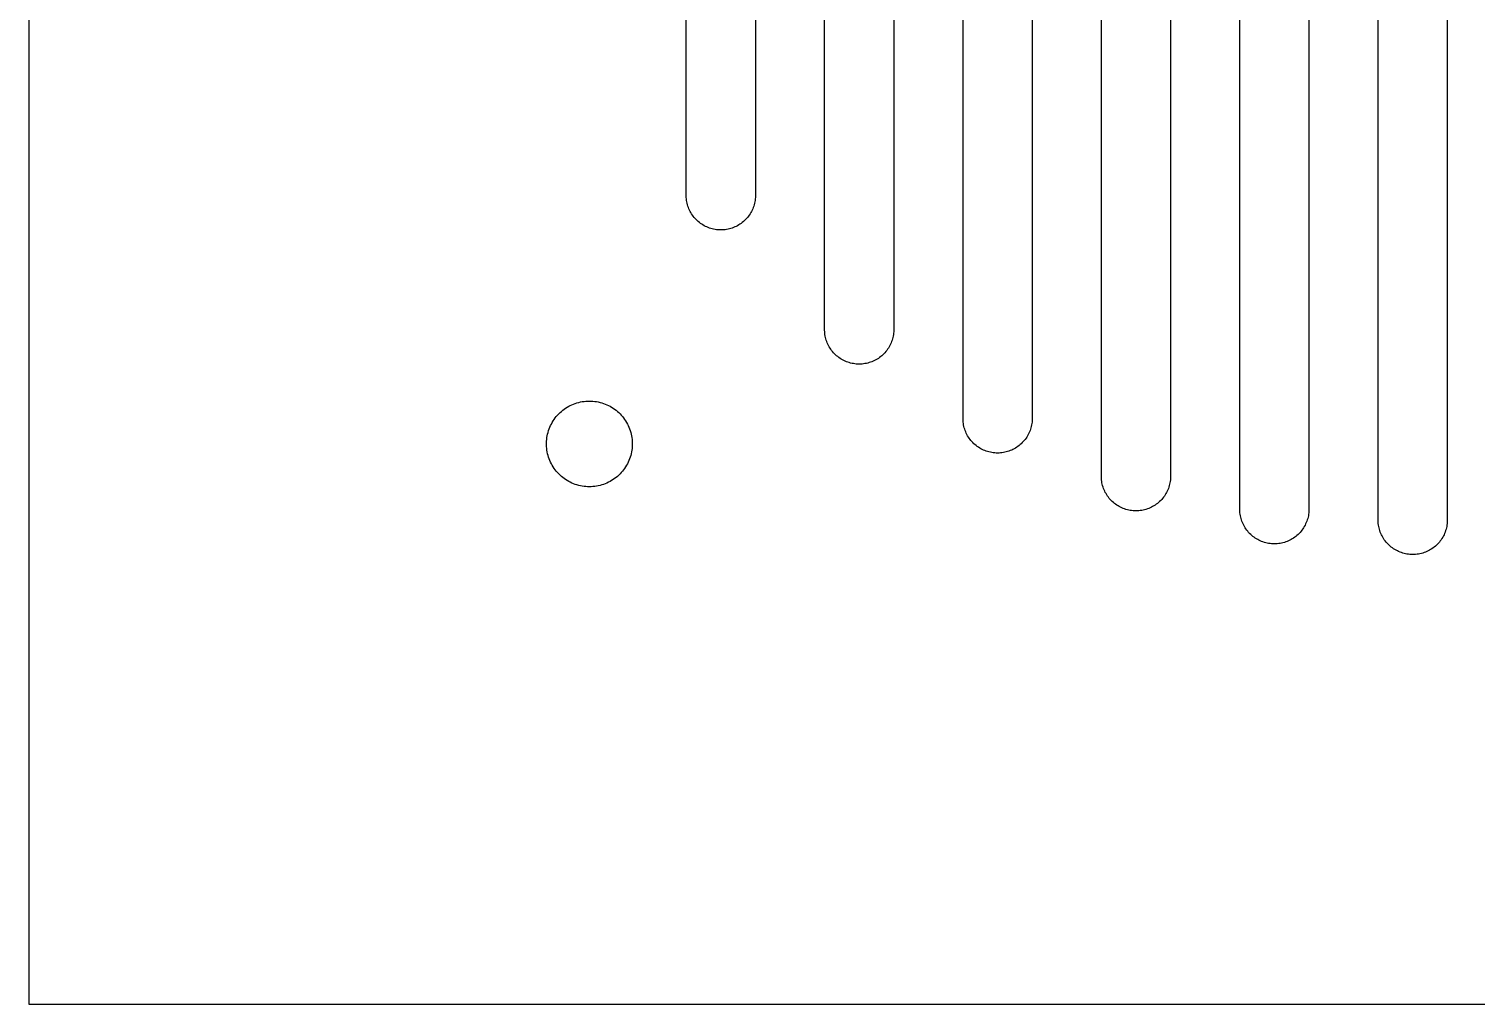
# Model space of a CAD drawing. Header units: metres. Extents: x -110 to 100, y -93 to 100.
# Drawn here: x -110 to -57.7, y 0 to 35.2 of the extents above; entities that cross this region are included whole.
import ezdxf

# ---------------------------------------------------------------- set-up
doc = ezdxf.new("R2010")
doc.units = ezdxf.units.M

msp = doc.modelspace()

# ---------------------------------------------------------------- linework, layer by layer
for p, q in [((-110, 100), (-110, 0)), ((-66.25, 17.8869), (-66.25, 82.1131)), ((-63.75, 82.1131), (-63.75, 17.8869)), ((-61.25, 17.5), (-61.25, 82.5)), ((-58.75, 82.5), (-58.75, 17.5)), ((-71.25, 19.0767), (-71.25, 80.9233)), ((-68.75, 80.9233), (-68.75, 19.0767)), ((-76.25, 21.1686), (-76.25, 78.8314)), ((-73.75, 78.8314), (-73.75, 21.1686)), ((-81.25, 24.3826), (-81.25, 75.6174)), ((-78.75, 75.6174), (-78.75, 24.3826)), ((-86.25, 29.2334), (-86.25, 70.7666)), ((-83.75, 70.7666), (-83.75, 29.2334)), ((-86.2497, 29.2334), (-86.25, 29.2334)), ((-86.2497, 29.2073), (-86.2497, 29.2334)), ((-86.2475, 29.155), (-86.2497, 29.2073)), ((-86.2431, 29.1028), (-86.2475, 29.155)), ((-86.2366, 29.0508), (-86.2431, 29.1028)), ((-86.2278, 28.9992), (-86.2366, 29.0508)), ((-86.217, 28.948), (-86.2278, 28.9992)), ((-86.2039, 28.8973), (-86.217, 28.948)), ((-86.1888, 28.8472), (-86.2039, 28.8973)), ((-86.1716, 28.7977), (-86.1888, 28.8472)), ((-86.1523, 28.7491), (-86.1716, 28.7977)), ((-83.8284, 28.7977), (-83.8477, 28.7491)), ((-83.8112, 28.8472), (-83.8284, 28.7977)), ((-83.7961, 28.8973), (-83.8112, 28.8472)), ((-83.783, 28.948), (-83.7961, 28.8973)), ((-83.7722, 28.9992), (-83.783, 28.948)), ((-83.7634, 29.0508), (-83.7722, 28.9992)), ((-83.7569, 29.1028), (-83.7634, 29.0508)), ((-83.7525, 29.155), (-83.7569, 29.1028)), ((-83.7503, 29.2073), (-83.7525, 29.155)), ((-83.75, 29.2334), (-83.7503, 29.2334)), ((-83.7503, 29.2334), (-83.7503, 29.2073)), ((-86.131, 28.7012), (-86.1523, 28.7491)), ((-86.1077, 28.6543), (-86.131, 28.7012)), ((-86.0825, 28.6084), (-86.1077, 28.6543)), ((-86.0554, 28.5637), (-86.0825, 28.6084)), ((-86.0264, 28.5201), (-86.0554, 28.5637)), ((-85.9957, 28.4777), (-86.0264, 28.5201)), ((-85.9631, 28.4367), (-85.9957, 28.4777)), ((-85.9289, 28.397), (-85.9631, 28.4367)), ((-85.8931, 28.3589), (-85.9289, 28.397)), ((-85.8557, 28.3222), (-85.8931, 28.3589)), ((-85.8168, 28.2872), (-85.8557, 28.3222)), ((-85.7764, 28.2538), (-85.8168, 28.2872)), ((-85.7347, 28.2222), (-85.7764, 28.2538)), ((-84.2236, 28.2538), (-84.2653, 28.2222)), ((-84.1832, 28.2872), (-84.2236, 28.2538)), ((-84.1443, 28.3222), (-84.1832, 28.2872)), ((-84.1069, 28.3589), (-84.1443, 28.3222)), ((-84.0711, 28.397), (-84.1069, 28.3589)), ((-84.0369, 28.4367), (-84.0711, 28.397)), ((-84.0043, 28.4777), (-84.0369, 28.4367)), ((-83.9736, 28.5201), (-84.0043, 28.4777)), ((-83.9446, 28.5637), (-83.9736, 28.5201)), ((-83.9175, 28.6084), (-83.9446, 28.5637)), ((-83.8923, 28.6543), (-83.9175, 28.6084)), ((-83.869, 28.7012), (-83.8923, 28.6543)), ((-83.8477, 28.7491), (-83.869, 28.7012)), ((-85.6917, 28.1923), (-85.7347, 28.2222)), ((-85.6475, 28.1642), (-85.6917, 28.1923)), ((-85.6022, 28.1381), (-85.6475, 28.1642)), ((-85.5558, 28.1138), (-85.6022, 28.1381)), ((-85.5084, 28.0915), (-85.5558, 28.1138)), ((-85.4601, 28.0712), (-85.5084, 28.0915)), ((-85.4111, 28.053), (-85.4601, 28.0712)), ((-85.3613, 28.0368), (-85.4111, 28.053)), ((-85.3109, 28.0227), (-85.3613, 28.0368)), ((-85.2599, 28.0108), (-85.3109, 28.0227)), ((-85.2085, 28.0009), (-85.2599, 28.0108)), ((-85.1567, 27.9933), (-85.2085, 28.0009)), ((-85.1046, 27.9878), (-85.1567, 27.9933)), ((-85.0523, 27.9845), (-85.1046, 27.9878)), ((-85, 27.9834), (-85.0523, 27.9845)), ((-84.9477, 27.9845), (-85, 27.9834)), ((-84.8954, 27.9878), (-84.9477, 27.9845)), ((-84.8433, 27.9933), (-84.8954, 27.9878)), ((-84.7915, 28.0009), (-84.8433, 27.9933)), ((-84.7401, 28.0108), (-84.7915, 28.0009)), ((-84.6891, 28.0227), (-84.7401, 28.0108)), ((-84.6387, 28.0368), (-84.6891, 28.0227)), ((-84.5889, 28.053), (-84.6387, 28.0368)), ((-84.5399, 28.0712), (-84.5889, 28.053)), ((-84.4916, 28.0915), (-84.5399, 28.0712)), ((-84.4442, 28.1138), (-84.4916, 28.0915)), ((-84.3978, 28.1381), (-84.4442, 28.1138)), ((-84.3525, 28.1642), (-84.3978, 28.1381)), ((-84.3083, 28.1923), (-84.3525, 28.1642)), ((-84.2653, 28.2222), (-84.3083, 28.1923)), ((-81.2497, 24.3826), (-81.25, 24.3826)), ((-81.2497, 24.3564), (-81.2497, 24.3826)), ((-81.2475, 24.3041), (-81.2497, 24.3564)), ((-81.2431, 24.252), (-81.2475, 24.3041)), ((-81.2366, 24.2), (-81.2431, 24.252)), ((-81.2278, 24.1484), (-81.2366, 24.2)), ((-81.217, 24.0972), (-81.2278, 24.1484)), ((-81.2039, 24.0465), (-81.217, 24.0972)), ((-78.783, 24.0972), (-78.7961, 24.0465)), ((-78.7722, 24.1484), (-78.783, 24.0972)), ((-78.7634, 24.2), (-78.7722, 24.1484)), ((-78.7569, 24.252), (-78.7634, 24.2)), ((-78.7525, 24.3041), (-78.7569, 24.252)), ((-78.7503, 24.3564), (-78.7525, 24.3041)), ((-78.75, 24.3826), (-78.7503, 24.3826)), ((-78.7503, 24.3826), (-78.7503, 24.3564)), ((-81.1888, 23.9964), (-81.2039, 24.0465)), ((-81.1716, 23.9469), (-81.1888, 23.9964)), ((-81.1523, 23.8982), (-81.1716, 23.9469)), ((-81.131, 23.8504), (-81.1523, 23.8982)), ((-81.1077, 23.8035), (-81.131, 23.8504)), ((-81.0825, 23.7576), (-81.1077, 23.8035)), ((-81.0554, 23.7128), (-81.0825, 23.7576)), ((-81.0264, 23.6692), (-81.0554, 23.7128)), ((-80.9957, 23.6269), (-81.0264, 23.6692)), ((-80.9631, 23.5858), (-80.9957, 23.6269)), ((-80.9289, 23.5462), (-80.9631, 23.5858)), ((-80.8931, 23.5081), (-80.9289, 23.5462)), ((-79.0711, 23.5462), (-79.1069, 23.5081)), ((-79.0369, 23.5858), (-79.0711, 23.5462)), ((-79.0043, 23.6269), (-79.0369, 23.5858)), ((-78.9736, 23.6692), (-79.0043, 23.6269)), ((-78.9446, 23.7128), (-78.9736, 23.6692)), ((-78.9175, 23.7576), (-78.9446, 23.7128)), ((-78.8923, 23.8035), (-78.9175, 23.7576)), ((-78.869, 23.8504), (-78.8923, 23.8035)), ((-78.8477, 23.8982), (-78.869, 23.8504)), ((-78.8284, 23.9469), (-78.8477, 23.8982)), ((-78.8112, 23.9964), (-78.8284, 23.9469)), ((-78.7961, 24.0465), (-78.8112, 23.9964)), ((-80.8557, 23.4714), (-80.8931, 23.5081)), ((-80.8168, 23.4364), (-80.8557, 23.4714)), ((-80.7764, 23.403), (-80.8168, 23.4364)), ((-80.7347, 23.3714), (-80.7764, 23.403)), ((-80.6917, 23.3415), (-80.7347, 23.3714)), ((-80.6475, 23.3134), (-80.6917, 23.3415)), ((-80.6022, 23.2872), (-80.6475, 23.3134)), ((-80.5558, 23.263), (-80.6022, 23.2872)), ((-80.5084, 23.2407), (-80.5558, 23.263)), ((-80.4601, 23.2204), (-80.5084, 23.2407)), ((-80.4111, 23.2022), (-80.4601, 23.2204)), ((-80.3613, 23.186), (-80.4111, 23.2022)), ((-80.3109, 23.1719), (-80.3613, 23.186)), ((-80.2599, 23.1599), (-80.3109, 23.1719)), ((-80.2085, 23.1501), (-80.2599, 23.1599)), ((-80.1567, 23.1425), (-80.2085, 23.1501)), ((-80.1046, 23.137), (-80.1567, 23.1425)), ((-80.0523, 23.1337), (-80.1046, 23.137)), ((-80, 23.1326), (-80.0523, 23.1337)), ((-79.9477, 23.1337), (-80, 23.1326)), ((-79.8954, 23.137), (-79.9477, 23.1337)), ((-79.8433, 23.1425), (-79.8954, 23.137)), ((-79.7915, 23.1501), (-79.8433, 23.1425)), ((-79.7401, 23.1599), (-79.7915, 23.1501)), ((-79.6891, 23.1719), (-79.7401, 23.1599)), ((-79.6387, 23.186), (-79.6891, 23.1719)), ((-79.5889, 23.2022), (-79.6387, 23.186)), ((-79.5399, 23.2204), (-79.5889, 23.2022)), ((-79.4916, 23.2407), (-79.5399, 23.2204)), ((-79.4442, 23.263), (-79.4916, 23.2407)), ((-79.3978, 23.2872), (-79.4442, 23.263)), ((-79.3525, 23.3134), (-79.3978, 23.2872)), ((-79.3083, 23.3415), (-79.3525, 23.3134)), ((-79.2653, 23.3714), (-79.3083, 23.3415)), ((-79.2236, 23.403), (-79.2653, 23.3714)), ((-79.1832, 23.4364), (-79.2236, 23.403)), ((-79.1443, 23.4714), (-79.1832, 23.4364)), ((-79.1069, 23.5081), (-79.1443, 23.4714)), ((-90.7628, 21.4234), (-90.7128, 21.4647)), ((-90.7128, 21.4647), (-90.6611, 21.504)), ((-90.6611, 21.504), (-90.6077, 21.541)), ((-90.6077, 21.541), (-90.5529, 21.5758)), ((-90.5529, 21.5758), (-90.4967, 21.6083)), ((-90.4967, 21.6083), (-90.4392, 21.6384)), ((-90.4392, 21.6384), (-90.3804, 21.666)), ((-90.3804, 21.666), (-90.3206, 21.6912)), ((-90.3206, 21.6912), (-90.2597, 21.7138)), ((-90.2597, 21.7138), (-90.198, 21.7339)), ((-90.198, 21.7339), (-90.1355, 21.7513)), ((-90.1355, 21.7513), (-90.0723, 21.7661)), ((-90.0723, 21.7661), (-90.0085, 21.7783)), ((-90.0085, 21.7783), (-89.9443, 21.7878)), ((-89.9443, 21.7878), (-89.8797, 21.7946)), ((-89.8797, 21.7946), (-89.8149, 21.7986)), ((-89.8149, 21.7986), (-89.75, 21.8)), ((-89.75, 21.8), (-89.6851, 21.7986)), ((-89.6851, 21.7986), (-89.6203, 21.7946)), ((-89.6203, 21.7946), (-89.5557, 21.7878)), ((-89.5557, 21.7878), (-89.4915, 21.7783)), ((-89.4915, 21.7783), (-89.4277, 21.7661)), ((-89.4277, 21.7661), (-89.3645, 21.7513)), ((-89.3645, 21.7513), (-89.302, 21.7339)), ((-89.302, 21.7339), (-89.2402, 21.7138)), ((-89.2402, 21.7138), (-89.1794, 21.6912)), ((-89.1794, 21.6912), (-89.1196, 21.666)), ((-89.1196, 21.666), (-89.0608, 21.6384)), ((-89.0608, 21.6384), (-89.0033, 21.6083)), ((-89.0033, 21.6083), (-88.9471, 21.5758)), ((-88.9471, 21.5758), (-88.8922, 21.541)), ((-88.8922, 21.541), (-88.8389, 21.504)), ((-88.8389, 21.504), (-88.7872, 21.4647)), ((-88.7872, 21.4647), (-88.7372, 21.4234)), ((-91.1525, 20.91), (-91.1236, 20.9681)), ((-91.1236, 20.9681), (-91.0923, 21.025)), ((-91.0923, 21.025), (-91.0587, 21.0805)), ((-91.0587, 21.0805), (-91.0228, 21.1346)), ((-91.0228, 21.1346), (-90.9846, 21.1871)), ((-90.9846, 21.1871), (-90.9443, 21.238)), ((-90.9443, 21.238), (-90.9019, 21.2872)), ((-90.9019, 21.2872), (-90.8574, 21.3345)), ((-90.8574, 21.3345), (-90.811, 21.3799)), ((-90.811, 21.3799), (-90.7628, 21.4234)), ((-88.7372, 21.4234), (-88.6889, 21.3799)), ((-88.6889, 21.3799), (-88.6426, 21.3345)), ((-88.6426, 21.3345), (-88.5981, 21.2872)), ((-88.5981, 21.2872), (-88.5557, 21.238)), ((-88.5557, 21.238), (-88.5154, 21.1871)), ((-88.5154, 21.1871), (-88.4772, 21.1346)), ((-88.4772, 21.1346), (-88.4413, 21.0805)), ((-88.4413, 21.0805), (-88.4077, 21.025)), ((-88.4077, 21.025), (-88.3764, 20.9681)), ((-88.3764, 20.9681), (-88.3475, 20.91)), ((-76.2497, 21.1686), (-76.25, 21.1686)), ((-76.2497, 21.1424), (-76.2497, 21.1686)), ((-76.2475, 21.0901), (-76.2497, 21.1424)), ((-76.2431, 21.0379), (-76.2475, 21.0901)), ((-76.2366, 20.986), (-76.2431, 21.0379)), ((-76.2278, 20.9344), (-76.2366, 20.986)), ((-76.217, 20.8832), (-76.2278, 20.9344)), ((-73.7722, 20.9344), (-73.783, 20.8832)), ((-73.7634, 20.986), (-73.7722, 20.9344)), ((-73.7569, 21.0379), (-73.7634, 20.986)), ((-73.7525, 21.0901), (-73.7569, 21.0379)), ((-73.7503, 21.1424), (-73.7525, 21.0901)), ((-73.75, 21.1686), (-73.7503, 21.1686)), ((-73.7503, 21.1686), (-73.7503, 21.1424)), ((-91.2969, 20.3473), (-91.2915, 20.412)), ((-91.2915, 20.412), (-91.2834, 20.4764)), ((-91.2834, 20.4764), (-91.2725, 20.5405)), ((-91.2725, 20.5405), (-91.259, 20.604)), ((-91.259, 20.604), (-91.2429, 20.6668)), ((-91.2429, 20.6668), (-91.2241, 20.729)), ((-91.2241, 20.729), (-91.2028, 20.7903)), ((-91.2028, 20.7903), (-91.1789, 20.8507)), ((-91.1789, 20.8507), (-91.1525, 20.91)), ((-88.3475, 20.91), (-88.3211, 20.8507)), ((-88.3211, 20.8507), (-88.2972, 20.7903)), ((-88.2972, 20.7903), (-88.2758, 20.729)), ((-88.2758, 20.729), (-88.2571, 20.6668)), ((-88.2571, 20.6668), (-88.241, 20.604)), ((-88.241, 20.604), (-88.2274, 20.5405)), ((-88.2274, 20.5405), (-88.2166, 20.4764)), ((-88.2166, 20.4764), (-88.2085, 20.412)), ((-88.2085, 20.412), (-88.203, 20.3473)), ((-76.2039, 20.8325), (-76.217, 20.8832)), ((-76.1888, 20.7823), (-76.2039, 20.8325)), ((-76.1716, 20.7329), (-76.1888, 20.7823)), ((-76.1523, 20.6842), (-76.1716, 20.7329)), ((-76.131, 20.6364), (-76.1523, 20.6842)), ((-76.1077, 20.5895), (-76.131, 20.6364)), ((-76.0825, 20.5436), (-76.1077, 20.5895)), ((-76.0554, 20.4988), (-76.0825, 20.5436)), ((-76.0264, 20.4552), (-76.0554, 20.4988)), ((-75.9957, 20.4129), (-76.0264, 20.4552)), ((-75.9631, 20.3718), (-75.9957, 20.4129)), ((-74.0043, 20.4129), (-74.0369, 20.3718)), ((-73.9736, 20.4552), (-74.0043, 20.4129)), ((-73.9446, 20.4988), (-73.9736, 20.4552)), ((-73.9175, 20.5436), (-73.9446, 20.4988)), ((-73.8923, 20.5895), (-73.9175, 20.5436)), ((-73.869, 20.6364), (-73.8923, 20.5895)), ((-73.8477, 20.6842), (-73.869, 20.6364)), ((-73.8284, 20.7329), (-73.8477, 20.6842)), ((-73.8112, 20.7823), (-73.8284, 20.7329)), ((-73.7961, 20.8325), (-73.8112, 20.7823)), ((-73.783, 20.8832), (-73.7961, 20.8325)), ((-91.2997, 20.2825), (-91.2969, 20.3473)), ((-91.2997, 20.2175), (-91.2997, 20.2825)), ((-91.2969, 20.1527), (-91.2997, 20.2175)), ((-91.2915, 20.088), (-91.2969, 20.1527)), ((-91.2834, 20.0236), (-91.2915, 20.088)), ((-91.2725, 19.9596), (-91.2834, 20.0236)), ((-91.259, 19.8961), (-91.2725, 19.9596)), ((-91.2429, 19.8332), (-91.259, 19.8961)), ((-88.241, 19.8961), (-88.2571, 19.8332)), ((-88.2274, 19.9596), (-88.241, 19.8961)), ((-88.2166, 20.0236), (-88.2274, 19.9596)), ((-88.2085, 20.088), (-88.2166, 20.0236)), ((-88.203, 20.1527), (-88.2085, 20.088)), ((-88.203, 20.3473), (-88.2003, 20.2825)), ((-88.2003, 20.2175), (-88.203, 20.1527)), ((-88.2003, 20.2825), (-88.2003, 20.2175)), ((-75.9289, 20.3322), (-75.9631, 20.3718)), ((-75.8931, 20.294), (-75.9289, 20.3322)), ((-75.8557, 20.2574), (-75.8931, 20.294)), ((-75.8168, 20.2224), (-75.8557, 20.2574)), ((-75.7764, 20.189), (-75.8168, 20.2224)), ((-75.7347, 20.1573), (-75.7764, 20.189)), ((-75.6917, 20.1275), (-75.7347, 20.1573)), ((-75.6475, 20.0994), (-75.6917, 20.1275)), ((-75.6022, 20.0732), (-75.6475, 20.0994)), ((-75.5558, 20.049), (-75.6022, 20.0732)), ((-75.5084, 20.0267), (-75.5558, 20.049)), ((-75.4601, 20.0064), (-75.5084, 20.0267)), ((-75.4111, 19.9881), (-75.4601, 20.0064)), ((-75.3613, 19.972), (-75.4111, 19.9881)), ((-75.3109, 19.9579), (-75.3613, 19.972)), ((-75.2599, 19.9459), (-75.3109, 19.9579)), ((-75.2085, 19.9361), (-75.2599, 19.9459)), ((-75.1567, 19.9285), (-75.2085, 19.9361)), ((-75.1046, 19.923), (-75.1567, 19.9285)), ((-75.0523, 19.9197), (-75.1046, 19.923)), ((-75, 19.9186), (-75.0523, 19.9197)), ((-74.9477, 19.9197), (-75, 19.9186)), ((-74.8954, 19.923), (-74.9477, 19.9197)), ((-74.8433, 19.9285), (-74.8954, 19.923)), ((-74.7915, 19.9361), (-74.8433, 19.9285)), ((-74.7401, 19.9459), (-74.7915, 19.9361)), ((-74.6891, 19.9579), (-74.7401, 19.9459)), ((-74.6387, 19.972), (-74.6891, 19.9579)), ((-74.5889, 19.9881), (-74.6387, 19.972)), ((-74.5399, 20.0064), (-74.5889, 19.9881)), ((-74.4916, 20.0267), (-74.5399, 20.0064)), ((-74.4442, 20.049), (-74.4916, 20.0267)), ((-74.3978, 20.0732), (-74.4442, 20.049)), ((-74.3525, 20.0994), (-74.3978, 20.0732)), ((-74.3083, 20.1275), (-74.3525, 20.0994)), ((-74.2653, 20.1573), (-74.3083, 20.1275)), ((-74.2236, 20.189), (-74.2653, 20.1573)), ((-74.1832, 20.2224), (-74.2236, 20.189)), ((-74.1443, 20.2574), (-74.1832, 20.2224)), ((-74.1069, 20.294), (-74.1443, 20.2574)), ((-74.0711, 20.3322), (-74.1069, 20.294)), ((-74.0369, 20.3718), (-74.0711, 20.3322)), ((-91.2241, 19.771), (-91.2429, 19.8332)), ((-91.2028, 19.7097), (-91.2241, 19.771)), ((-91.1789, 19.6494), (-91.2028, 19.7097)), ((-91.1525, 19.59), (-91.1789, 19.6494)), ((-91.1236, 19.5319), (-91.1525, 19.59)), ((-91.0923, 19.475), (-91.1236, 19.5319)), ((-91.0587, 19.4195), (-91.0923, 19.475)), ((-91.0228, 19.3654), (-91.0587, 19.4195)), ((-90.9846, 19.3129), (-91.0228, 19.3654)), ((-88.4772, 19.3654), (-88.5154, 19.3129)), ((-88.4413, 19.4195), (-88.4772, 19.3654)), ((-88.4077, 19.475), (-88.4413, 19.4195)), ((-88.3764, 19.5319), (-88.4077, 19.475)), ((-88.3475, 19.59), (-88.3764, 19.5319)), ((-88.3211, 19.6494), (-88.3475, 19.59)), ((-88.2972, 19.7097), (-88.3211, 19.6494)), ((-88.2758, 19.771), (-88.2972, 19.7097)), ((-88.2571, 19.8332), (-88.2758, 19.771)), ((-90.9443, 19.262), (-90.9846, 19.3129)), ((-90.9019, 19.2129), (-90.9443, 19.262)), ((-90.8574, 19.1655), (-90.9019, 19.2129)), ((-90.811, 19.1201), (-90.8574, 19.1655)), ((-90.7628, 19.0767), (-90.811, 19.1201)), ((-90.7128, 19.0353), (-90.7628, 19.0767)), ((-90.6611, 18.996), (-90.7128, 19.0353)), ((-90.6077, 18.959), (-90.6611, 18.996)), ((-90.5529, 18.9242), (-90.6077, 18.959)), ((-90.4967, 18.8917), (-90.5529, 18.9242)), ((-90.4392, 18.8616), (-90.4967, 18.8917)), ((-90.3804, 18.834), (-90.4392, 18.8616)), ((-90.3206, 18.8089), (-90.3804, 18.834)), ((-89.1196, 18.834), (-89.1794, 18.8089)), ((-89.0608, 18.8616), (-89.1196, 18.834)), ((-89.0033, 18.8917), (-89.0608, 18.8616)), ((-88.9471, 18.9242), (-89.0033, 18.8917)), ((-88.8922, 18.959), (-88.9471, 18.9242)), ((-88.8389, 18.996), (-88.8922, 18.959)), ((-88.7872, 19.0353), (-88.8389, 18.996)), ((-88.7372, 19.0767), (-88.7872, 19.0353)), ((-88.6889, 19.1201), (-88.7372, 19.0767)), ((-88.6426, 19.1655), (-88.6889, 19.1201)), ((-88.5981, 19.2129), (-88.6426, 19.1655)), ((-88.5557, 19.262), (-88.5981, 19.2129)), ((-88.5154, 19.3129), (-88.5557, 19.262)), ((-71.2497, 19.0767), (-71.25, 19.0767)), ((-71.2497, 19.0505), (-71.2497, 19.0767)), ((-71.2475, 18.9982), (-71.2497, 19.0505)), ((-71.2431, 18.9461), (-71.2475, 18.9982)), ((-71.2366, 18.8941), (-71.2431, 18.9461)), ((-71.2278, 18.8425), (-71.2366, 18.8941)), ((-71.217, 18.7913), (-71.2278, 18.8425)), ((-68.7722, 18.8425), (-68.783, 18.7913)), ((-68.7634, 18.8941), (-68.7722, 18.8425)), ((-68.7569, 18.9461), (-68.7634, 18.8941)), ((-68.7525, 18.9982), (-68.7569, 18.9461)), ((-68.7503, 19.0505), (-68.7525, 18.9982)), ((-68.75, 19.0767), (-68.7503, 19.0767)), ((-68.7503, 19.0767), (-68.7503, 19.0505)), ((-90.2597, 18.7862), (-90.3206, 18.8089)), ((-90.198, 18.7662), (-90.2597, 18.7862)), ((-90.1355, 18.7487), (-90.198, 18.7662)), ((-90.0723, 18.7339), (-90.1355, 18.7487)), ((-90.0085, 18.7217), (-90.0723, 18.7339)), ((-89.9443, 18.7122), (-90.0085, 18.7217)), ((-89.8797, 18.7054), (-89.9443, 18.7122)), ((-89.8149, 18.7014), (-89.8797, 18.7054)), ((-89.75, 18.7), (-89.8149, 18.7014)), ((-89.6851, 18.7014), (-89.75, 18.7)), ((-89.6203, 18.7054), (-89.6851, 18.7014)), ((-89.5557, 18.7122), (-89.6203, 18.7054)), ((-89.4915, 18.7217), (-89.5557, 18.7122)), ((-89.4277, 18.7339), (-89.4915, 18.7217)), ((-89.3645, 18.7487), (-89.4277, 18.7339)), ((-89.302, 18.7662), (-89.3645, 18.7487)), ((-89.2402, 18.7862), (-89.302, 18.7662)), ((-89.1794, 18.8089), (-89.2402, 18.7862)), ((-71.2039, 18.7406), (-71.217, 18.7913)), ((-71.1888, 18.6904), (-71.2039, 18.7406)), ((-71.1716, 18.641), (-71.1888, 18.6904)), ((-71.1523, 18.5923), (-71.1716, 18.641)), ((-71.131, 18.5445), (-71.1523, 18.5923)), ((-71.1077, 18.4976), (-71.131, 18.5445)), ((-71.0825, 18.4517), (-71.1077, 18.4976)), ((-71.0554, 18.4069), (-71.0825, 18.4517)), ((-71.0264, 18.3633), (-71.0554, 18.4069)), ((-70.9957, 18.321), (-71.0264, 18.3633)), ((-70.9631, 18.2799), (-70.9957, 18.321)), ((-69.0043, 18.321), (-69.0369, 18.2799)), ((-68.9736, 18.3633), (-69.0043, 18.321)), ((-68.9446, 18.4069), (-68.9736, 18.3633)), ((-68.9175, 18.4517), (-68.9446, 18.4069)), ((-68.8923, 18.4976), (-68.9175, 18.4517)), ((-68.869, 18.5445), (-68.8923, 18.4976)), ((-68.8477, 18.5923), (-68.869, 18.5445)), ((-68.8284, 18.641), (-68.8477, 18.5923)), ((-68.8112, 18.6904), (-68.8284, 18.641)), ((-68.7961, 18.7406), (-68.8112, 18.6904)), ((-68.783, 18.7913), (-68.7961, 18.7406)), ((-70.9289, 18.2403), (-70.9631, 18.2799)), ((-70.8931, 18.2021), (-70.9289, 18.2403)), ((-70.8557, 18.1655), (-70.8931, 18.2021)), ((-70.8168, 18.1305), (-70.8557, 18.1655)), ((-70.7764, 18.0971), (-70.8168, 18.1305)), ((-70.7347, 18.0654), (-70.7764, 18.0971)), ((-70.6917, 18.0356), (-70.7347, 18.0654)), ((-70.6475, 18.0075), (-70.6917, 18.0356)), ((-70.6022, 17.9813), (-70.6475, 18.0075)), ((-70.5558, 17.9571), (-70.6022, 17.9813)), ((-70.5084, 17.9348), (-70.5558, 17.9571)), ((-70.4601, 17.9145), (-70.5084, 17.9348)), ((-70.4111, 17.8962), (-70.4601, 17.9145)), ((-70.3613, 17.8801), (-70.4111, 17.8962)), ((-70.3109, 17.866), (-70.3613, 17.8801)), ((-70.2599, 17.854), (-70.3109, 17.866)), ((-70.2085, 17.8442), (-70.2599, 17.854)), ((-70.1567, 17.8366), (-70.2085, 17.8442)), ((-70.1046, 17.8311), (-70.1567, 17.8366)), ((-70.0523, 17.8278), (-70.1046, 17.8311)), ((-70, 17.8267), (-70.0523, 17.8278)), ((-69.9477, 17.8278), (-70, 17.8267)), ((-69.8954, 17.8311), (-69.9477, 17.8278)), ((-69.8433, 17.8366), (-69.8954, 17.8311)), ((-69.7915, 17.8442), (-69.8433, 17.8366)), ((-69.7401, 17.854), (-69.7915, 17.8442)), ((-69.6891, 17.866), (-69.7401, 17.854)), ((-69.6387, 17.8801), (-69.6891, 17.866)), ((-69.5889, 17.8962), (-69.6387, 17.8801)), ((-69.5399, 17.9145), (-69.5889, 17.8962)), ((-69.4916, 17.9348), (-69.5399, 17.9145)), ((-69.4442, 17.9571), (-69.4916, 17.9348)), ((-69.3978, 17.9813), (-69.4442, 17.9571)), ((-69.3525, 18.0075), (-69.3978, 17.9813)), ((-69.3083, 18.0356), (-69.3525, 18.0075)), ((-69.2653, 18.0654), (-69.3083, 18.0356)), ((-69.2236, 18.0971), (-69.2653, 18.0654)), ((-69.1832, 18.1305), (-69.2236, 18.0971)), ((-69.1443, 18.1655), (-69.1832, 18.1305)), ((-69.1069, 18.2021), (-69.1443, 18.1655)), ((-69.0711, 18.2403), (-69.1069, 18.2021)), ((-69.0369, 18.2799), (-69.0711, 18.2403)), ((-66.2497, 17.8869), (-66.25, 17.8869)), ((-66.2497, 17.8607), (-66.2497, 17.8869)), ((-66.2475, 17.8084), (-66.2497, 17.8607)), ((-66.2431, 17.7563), (-66.2475, 17.8084)), ((-63.7525, 17.8084), (-63.7569, 17.7563)), ((-63.7503, 17.8607), (-63.7525, 17.8084)), ((-63.75, 17.8869), (-63.7503, 17.8869)), ((-63.7503, 17.8869), (-63.7503, 17.8607)), ((-66.2366, 17.7043), (-66.2431, 17.7563)), ((-66.2278, 17.6527), (-66.2366, 17.7043)), ((-66.217, 17.6015), (-66.2278, 17.6527)), ((-66.2039, 17.5508), (-66.217, 17.6015)), ((-66.1888, 17.5007), (-66.2039, 17.5508)), ((-66.1716, 17.4512), (-66.1888, 17.5007)), ((-66.1523, 17.4025), (-66.1716, 17.4512)), ((-66.131, 17.3547), (-66.1523, 17.4025)), ((-66.1077, 17.3078), (-66.131, 17.3547)), ((-66.0825, 17.2619), (-66.1077, 17.3078)), ((-66.0554, 17.2171), (-66.0825, 17.2619)), ((-63.9175, 17.2619), (-63.9446, 17.2171)), ((-63.8923, 17.3078), (-63.9175, 17.2619)), ((-63.869, 17.3547), (-63.8923, 17.3078)), ((-63.8477, 17.4025), (-63.869, 17.3547)), ((-63.8284, 17.4512), (-63.8477, 17.4025)), ((-63.8112, 17.5007), (-63.8284, 17.4512)), ((-63.7961, 17.5508), (-63.8112, 17.5007)), ((-63.783, 17.6015), (-63.7961, 17.5508)), ((-63.7722, 17.6527), (-63.783, 17.6015)), ((-63.7634, 17.7043), (-63.7722, 17.6527)), ((-63.7569, 17.7563), (-63.7634, 17.7043)), ((-61.2497, 17.5), (-61.25, 17.5)), ((-61.2497, 17.4738), (-61.2497, 17.5)), ((-61.2475, 17.4215), (-61.2497, 17.4738)), ((-61.2431, 17.3694), (-61.2475, 17.4215)), ((-61.2366, 17.3174), (-61.2431, 17.3694)), ((-61.2278, 17.2658), (-61.2366, 17.3174)), ((-61.217, 17.2146), (-61.2278, 17.2658)), ((-58.7722, 17.2658), (-58.783, 17.2146)), ((-58.7634, 17.3174), (-58.7722, 17.2658)), ((-58.7569, 17.3694), (-58.7634, 17.3174)), ((-58.7525, 17.4215), (-58.7569, 17.3694)), ((-58.7503, 17.4738), (-58.7525, 17.4215)), ((-58.75, 17.5), (-58.7503, 17.5)), ((-58.7503, 17.5), (-58.7503, 17.4738)), ((-66.0264, 17.1735), (-66.0554, 17.2171)), ((-65.9957, 17.1312), (-66.0264, 17.1735)), ((-65.9631, 17.0901), (-65.9957, 17.1312)), ((-65.9289, 17.0505), (-65.9631, 17.0901)), ((-65.8931, 17.0123), (-65.9289, 17.0505)), ((-65.8557, 16.9757), (-65.8931, 17.0123)), ((-65.8168, 16.9407), (-65.8557, 16.9757)), ((-65.7764, 16.9073), (-65.8168, 16.9407)), ((-65.7347, 16.8757), (-65.7764, 16.9073)), ((-65.6917, 16.8458), (-65.7347, 16.8757)), ((-65.6475, 16.8177), (-65.6917, 16.8458)), ((-65.6022, 16.7915), (-65.6475, 16.8177)), ((-65.5558, 16.7673), (-65.6022, 16.7915)), ((-65.5084, 16.745), (-65.5558, 16.7673)), ((-65.4601, 16.7247), (-65.5084, 16.745)), ((-64.4916, 16.745), (-64.5399, 16.7247)), ((-64.4442, 16.7673), (-64.4916, 16.745)), ((-64.3978, 16.7915), (-64.4442, 16.7673)), ((-64.3525, 16.8177), (-64.3978, 16.7915)), ((-64.3083, 16.8458), (-64.3525, 16.8177)), ((-64.2653, 16.8757), (-64.3083, 16.8458)), ((-64.2236, 16.9073), (-64.2653, 16.8757)), ((-64.1832, 16.9407), (-64.2236, 16.9073)), ((-64.1443, 16.9757), (-64.1832, 16.9407)), ((-64.1069, 17.0123), (-64.1443, 16.9757)), ((-64.0711, 17.0505), (-64.1069, 17.0123)), ((-64.0369, 17.0901), (-64.0711, 17.0505)), ((-64.0043, 17.1312), (-64.0369, 17.0901)), ((-63.9736, 17.1735), (-64.0043, 17.1312)), ((-63.9446, 17.2171), (-63.9736, 17.1735)), ((-61.2039, 17.1639), (-61.217, 17.2146)), ((-61.1888, 17.1137), (-61.2039, 17.1639)), ((-61.1716, 17.0643), (-61.1888, 17.1137)), ((-61.1523, 17.0156), (-61.1716, 17.0643)), ((-61.131, 16.9678), (-61.1523, 17.0156)), ((-61.1077, 16.9209), (-61.131, 16.9678)), ((-61.0825, 16.875), (-61.1077, 16.9209)), ((-61.0554, 16.8302), (-61.0825, 16.875)), ((-61.0264, 16.7866), (-61.0554, 16.8302)), ((-60.9957, 16.7443), (-61.0264, 16.7866)), ((-60.9631, 16.7032), (-60.9957, 16.7443)), ((-59.0043, 16.7443), (-59.0369, 16.7032)), ((-58.9736, 16.7866), (-59.0043, 16.7443)), ((-58.9446, 16.8302), (-58.9736, 16.7866)), ((-58.9175, 16.875), (-58.9446, 16.8302)), ((-58.8923, 16.9209), (-58.9175, 16.875)), ((-58.869, 16.9678), (-58.8923, 16.9209)), ((-58.8477, 17.0156), (-58.869, 16.9678)), ((-58.8284, 17.0643), (-58.8477, 17.0156)), ((-58.8112, 17.1137), (-58.8284, 17.0643)), ((-58.7961, 17.1639), (-58.8112, 17.1137)), ((-58.783, 17.2146), (-58.7961, 17.1639)), ((-65.4111, 16.7065), (-65.4601, 16.7247)), ((-65.3613, 16.6903), (-65.4111, 16.7065)), ((-65.3109, 16.6762), (-65.3613, 16.6903)), ((-65.2599, 16.6642), (-65.3109, 16.6762)), ((-65.2085, 16.6544), (-65.2599, 16.6642)), ((-65.1567, 16.6468), (-65.2085, 16.6544)), ((-65.1046, 16.6413), (-65.1567, 16.6468)), ((-65.0523, 16.638), (-65.1046, 16.6413)), ((-65, 16.6369), (-65.0523, 16.638)), ((-64.9477, 16.638), (-65, 16.6369)), ((-64.8954, 16.6413), (-64.9477, 16.638)), ((-64.8433, 16.6468), (-64.8954, 16.6413)), ((-64.7915, 16.6544), (-64.8433, 16.6468)), ((-64.7401, 16.6642), (-64.7915, 16.6544)), ((-64.6891, 16.6762), (-64.7401, 16.6642)), ((-64.6387, 16.6903), (-64.6891, 16.6762)), ((-64.5889, 16.7065), (-64.6387, 16.6903)), ((-64.5399, 16.7247), (-64.5889, 16.7065)), ((-60.9289, 16.6636), (-60.9631, 16.7032)), ((-60.8931, 16.6254), (-60.9289, 16.6636)), ((-60.8557, 16.5888), (-60.8931, 16.6254)), ((-60.8168, 16.5538), (-60.8557, 16.5888)), ((-60.7764, 16.5204), (-60.8168, 16.5538)), ((-60.7347, 16.4887), (-60.7764, 16.5204)), ((-60.6917, 16.4589), (-60.7347, 16.4887)), ((-60.6475, 16.4308), (-60.6917, 16.4589)), ((-60.6022, 16.4046), (-60.6475, 16.4308)), ((-60.5558, 16.3804), (-60.6022, 16.4046)), ((-60.5084, 16.3581), (-60.5558, 16.3804)), ((-60.4601, 16.3378), (-60.5084, 16.3581)), ((-60.4111, 16.3195), (-60.4601, 16.3378)), ((-60.3613, 16.3034), (-60.4111, 16.3195)), ((-60.3109, 16.2893), (-60.3613, 16.3034)), ((-60.2599, 16.2773), (-60.3109, 16.2893)), ((-60.2085, 16.2675), (-60.2599, 16.2773)), ((-60.1567, 16.2599), (-60.2085, 16.2675)), ((-60.1046, 16.2544), (-60.1567, 16.2599)), ((-60.0523, 16.2511), (-60.1046, 16.2544)), ((-60, 16.25), (-60.0523, 16.2511)), ((-59.9477, 16.2511), (-60, 16.25)), ((-59.8954, 16.2544), (-59.9477, 16.2511)), ((-59.8433, 16.2599), (-59.8954, 16.2544)), ((-59.7915, 16.2675), (-59.8433, 16.2599)), ((-59.7401, 16.2773), (-59.7915, 16.2675)), ((-59.6891, 16.2893), (-59.7401, 16.2773)), ((-59.6387, 16.3034), (-59.6891, 16.2893)), ((-59.5889, 16.3195), (-59.6387, 16.3034)), ((-59.5399, 16.3378), (-59.5889, 16.3195)), ((-59.4916, 16.3581), (-59.5399, 16.3378)), ((-59.4442, 16.3804), (-59.4916, 16.3581)), ((-59.3978, 16.4046), (-59.4442, 16.3804)), ((-59.3525, 16.4308), (-59.3978, 16.4046)), ((-59.3083, 16.4589), (-59.3525, 16.4308)), ((-59.2653, 16.4887), (-59.3083, 16.4589)), ((-59.2236, 16.5204), (-59.2653, 16.4887)), ((-59.1832, 16.5538), (-59.2236, 16.5204)), ((-59.1443, 16.5888), (-59.1832, 16.5538)), ((-59.1069, 16.6254), (-59.1443, 16.5888)), ((-59.0711, 16.6636), (-59.1069, 16.6254)), ((-59.0369, 16.7032), (-59.0711, 16.6636)), ((-110, 0), (-46.03, 0))]:
    msp.add_line(p, q)

doc.saveas('drawing.dxf')
